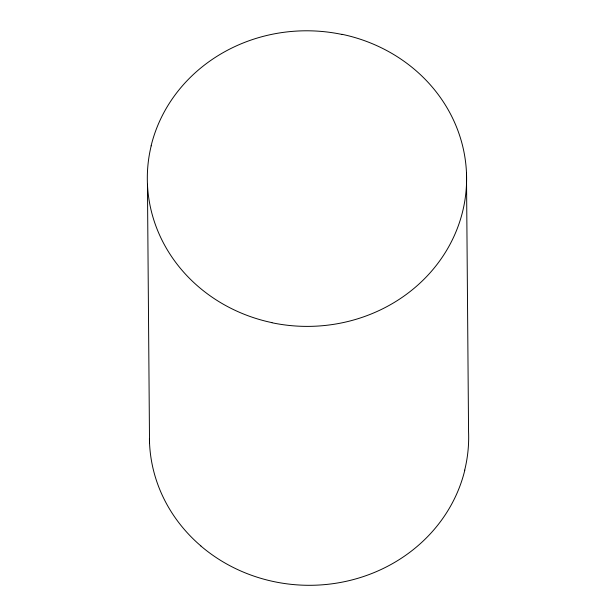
<?xml version="1.0" encoding="UTF-8"?>
<svg xmlns="http://www.w3.org/2000/svg" width="616" height="616" viewBox="0 0 616 616"><rect width="100%" height="100%" fill="white"/><g stroke="black" fill="none" stroke-linecap="round" stroke-linejoin="round"><path stroke-width="0.92" d="M466.466 172.757L468.56 431.677A159.598 147.832 0.2 0 1 464.695 470.116M147.44 184.292L149.534 443.212M464.818 470.139A159.644 147.855 0.6 0 1 200.847 545.984M200.885 545.945A159.721 147.802 0.9 0 1 149.419 438.53M341.98 34.303A159.66 147.871 0.6 0 1 462.716 211.188A159.66 147.871 0.6 0 1 271.925 322.738M271.956 322.638A159.713 147.771 0.8 0 1 151.19 145.869M151.105 145.846A159.729 147.794 0.6 0 1 341.949 34.442"/></g></svg>
